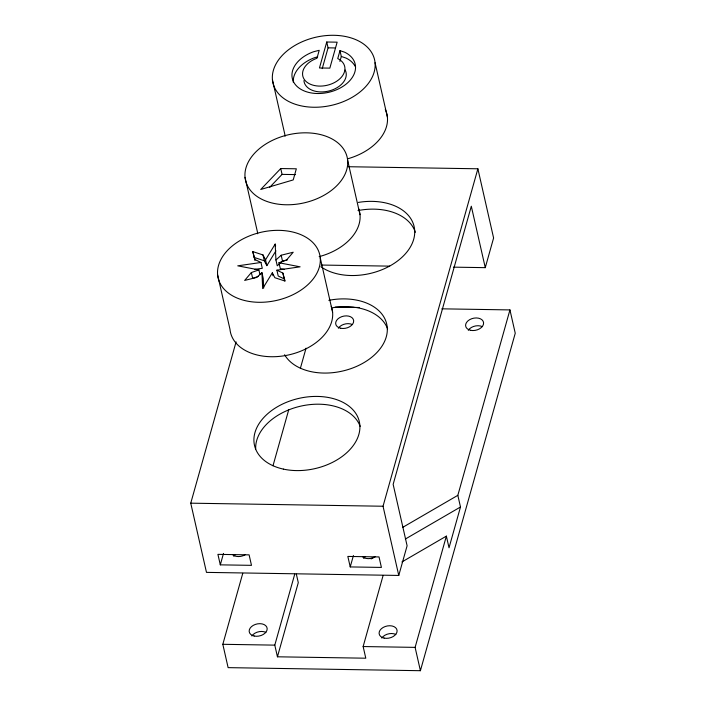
<?xml version="1.0" encoding="UTF-8"?>
<svg xmlns="http://www.w3.org/2000/svg" width="706" height="706" viewBox="0 0 706 706"><rect width="100%" height="100%" fill="white"/><g stroke="black" fill="none" stroke-linecap="round" stroke-linejoin="round"><path stroke-width="1.06" d="M453.402 267.15L485.269 267.653L471.308 206.223L393.145 484.351L407.106 545.782L398.766 575.443L206.479 572.381L190.752 503.175L236.086 341.88M326.746 42.007L319.456 67.97L329.843 68.129L337.141 42.175L326.746 42.007L328.069 47.84L322.236 68.606M339.983 50.629L337.75 58.589A21.498 14.411 -12.8 0 1 336.991 81.058A21.498 14.411 -12.8 0 1 305.142 80.555A21.498 14.411 -12.8 0 1 316.959 58.263L319.2 50.302L313.57 51.75A32.238 21.612 -12.8 0 0 295.84 85.188A32.238 21.612 -12.8 0 0 343.61 85.956A32.238 21.612 -12.8 0 0 344.749 52.253L339.983 50.629L341.307 56.462L339.913 61.44M220.307 564.853L217.916 554.36L249.103 554.854L251.486 565.347L220.307 564.853L223.511 553.433M441.824 308.831L509.944 309.916L515.248 333.241L420.405 670.7L228.117 667.638L222.822 644.304L242.767 573.316M272.993 465.775L288.772 409.621M300.385 368.303L306.042 348.173M383.084 575.558L363.14 646.546L365.787 658.204L277.44 656.801L274.793 645.134L294.737 574.146M277.44 656.801L298.285 582.635L296.352 574.154M350.229 566.927L347.837 556.425L379.025 556.928L381.408 567.421L350.229 566.927L353.432 555.507M398.766 575.443L383.04 506.237L477.883 168.787L348.226 166.722M485.269 267.653L493.6 237.993L477.883 168.787M420.405 670.7L415.11 647.376L446.368 536.119L401.943 561.941M446.368 536.119L449.025 547.785L460.488 506.996L457.832 495.33L509.944 309.916M275.94 250.833L266.859 265.65L265.535 259.826L275.181 244.082L275.622 246.023M284.739 280.9L284.183 278.896L278.208 276.011L276.884 270.177L282.859 273.072L285.083 281.076L274.863 277.714L272.322 272.834L262.676 288.577L261.926 272.666L256.675 277.423L244.664 280.432L251.354 272.569L258.881 269.895L259.985 274.749M280.741 168.549L260.735 189.482L293.211 179.924L296.335 168.796L280.741 168.549L282.073 174.382L269.471 187.567M287.51 259.817L282.506 261.061L277.255 265.818L275.931 259.985L281.182 255.237L293.193 252.227L286.504 260.09L278.967 262.764L280.291 268.598L284.527 269.41M402.694 527.373L457.832 495.33M371.118 558.923L374.921 556.716M405.341 539.04L460.488 506.996M258.325 276.39L252.677 278.402L251.354 272.569M317.709 56.859L314.894 57.583A32.238 21.612 -12.8 0 0 293.334 82.381M254.901 269.374L262.288 268.306L260.964 262.473L237.745 265.835L258.881 269.895M276.884 270.177L300.112 266.824L278.967 262.764M328.069 47.84L335.35 47.955M282.073 174.382L295.585 174.603M321.548 265.05L389.668 266.136M335.235 307.128L353.918 307.428M356.115 307.463L359.407 307.516M190.752 503.175L383.04 506.237M222.822 644.304L274.793 645.134M363.14 646.546L415.11 647.376M254.928 260.417L252.766 251.583L262.994 254.945L265.535 259.826M254.089 257.416L264.318 260.779L266.859 265.65M341.307 56.462L346.072 58.086A32.238 21.612 -12.8 0 1 355.197 66.408M260.964 262.473L254.998 259.587L252.766 251.583M375.054 62.737A52.12 34.947 -12.8 0 1 300.933 105.812A52.12 34.947 -12.8 0 1 295.249 45.263A52.12 34.947 -12.8 0 1 375.054 62.737L387.417 117.17M347.643 160.262A52.12 34.947 -12.8 0 1 273.522 203.337A52.12 34.947 -12.8 0 1 267.839 142.797A52.12 34.947 -12.8 0 1 347.643 160.262L360.007 214.695M320.233 257.796A52.12 34.947 -12.8 0 1 246.112 300.862A52.12 34.947 -12.8 0 1 240.428 240.322A52.12 34.947 -12.8 0 1 320.233 257.796L332.605 312.228M272.437 79.804L284.8 134.237A52.12 34.947 -12.8 0 0 285.074 136.24M281.182 255.237L282.506 261.061M282.859 273.072L284.183 278.896M272.322 272.834L272.984 275.746M262.994 254.945L264.318 260.779M245.026 177.33L257.39 231.762A52.12 34.947 -12.8 0 0 257.672 233.774M261.926 272.666L263.25 278.499L263.7 288.048M217.616 274.863L229.98 329.296A52.12 34.947 -12.8 0 0 289.036 354.836A52.12 34.947 -12.8 0 0 331.246 306.28M275.181 244.082L275.931 259.985M245.053 554.828A9.134 6.125 -12.8 0 1 232.565 554.625M233.757 556.275A9.134 6.125 -12.8 0 1 235.063 554.775M374.983 556.893A9.134 6.125 -12.8 0 1 362.487 556.699M363.678 558.349A9.134 6.125 -12.8 0 1 364.984 556.84M357.995 210.573A53.735 36.024 -12.8 0 1 415.34 232.3M332.702 307.719A53.735 36.024 -12.8 0 1 387.585 328.828M255.704 449.042A53.735 36.024 -12.8 0 1 301.444 405.985A53.735 36.024 -12.8 0 1 360.175 426.353M358.339 202.419A53.735 36.024 -12.8 0 1 410.389 246.976A53.735 36.024 -12.8 0 1 320.921 266.744M328.82 300.324A53.735 36.024 -12.8 0 1 386.394 322.81A53.735 36.024 -12.8 0 1 348.508 369.432A53.735 36.024 -12.8 0 1 284.606 354.739M358.657 208.747A52.12 34.947 -12.8 0 1 319.165 256.64M468.281 330.258A9.134 6.125 -12.8 0 1 482.313 326.64M251.865 635.982A9.134 6.125 -12.8 0 1 265.888 632.355M381.787 638.048A9.134 6.125 -12.8 0 1 395.81 634.429M338.359 328.193A9.134 6.125 -12.8 0 1 352.391 324.566M345.155 69.973A21.498 14.411 -12.8 0 1 329.172 90.933A21.498 14.411 -12.8 0 1 303.915 80.625M385.273 109.333A52.12 34.947 -12.8 0 1 347.59 158.832M283.388 469.111A53.735 36.024 -12.8 0 0 359.804 424.712A53.735 36.024 -12.8 0 0 277.529 406.7A53.735 36.024 -12.8 0 0 283.388 469.111M254.169 636.027A9.134 6.125 -12.8 0 0 267.159 628.472A9.134 6.125 -12.8 0 0 253.18 625.41A9.134 6.125 -12.8 0 0 254.169 636.027M384.099 638.092A9.134 6.125 -12.8 0 0 397.09 630.546A9.134 6.125 -12.8 0 0 383.102 627.484A9.134 6.125 -12.8 0 0 384.099 638.092M470.593 330.302A9.134 6.125 -12.8 0 0 483.584 322.757A9.134 6.125 -12.8 0 0 469.596 319.694A9.134 6.125 -12.8 0 0 470.593 330.302M340.671 328.237A9.134 6.125 -12.8 0 0 353.662 320.683A9.134 6.125 -12.8 0 0 339.674 317.621A9.134 6.125 -12.8 0 0 340.671 328.237"/></g></svg>
